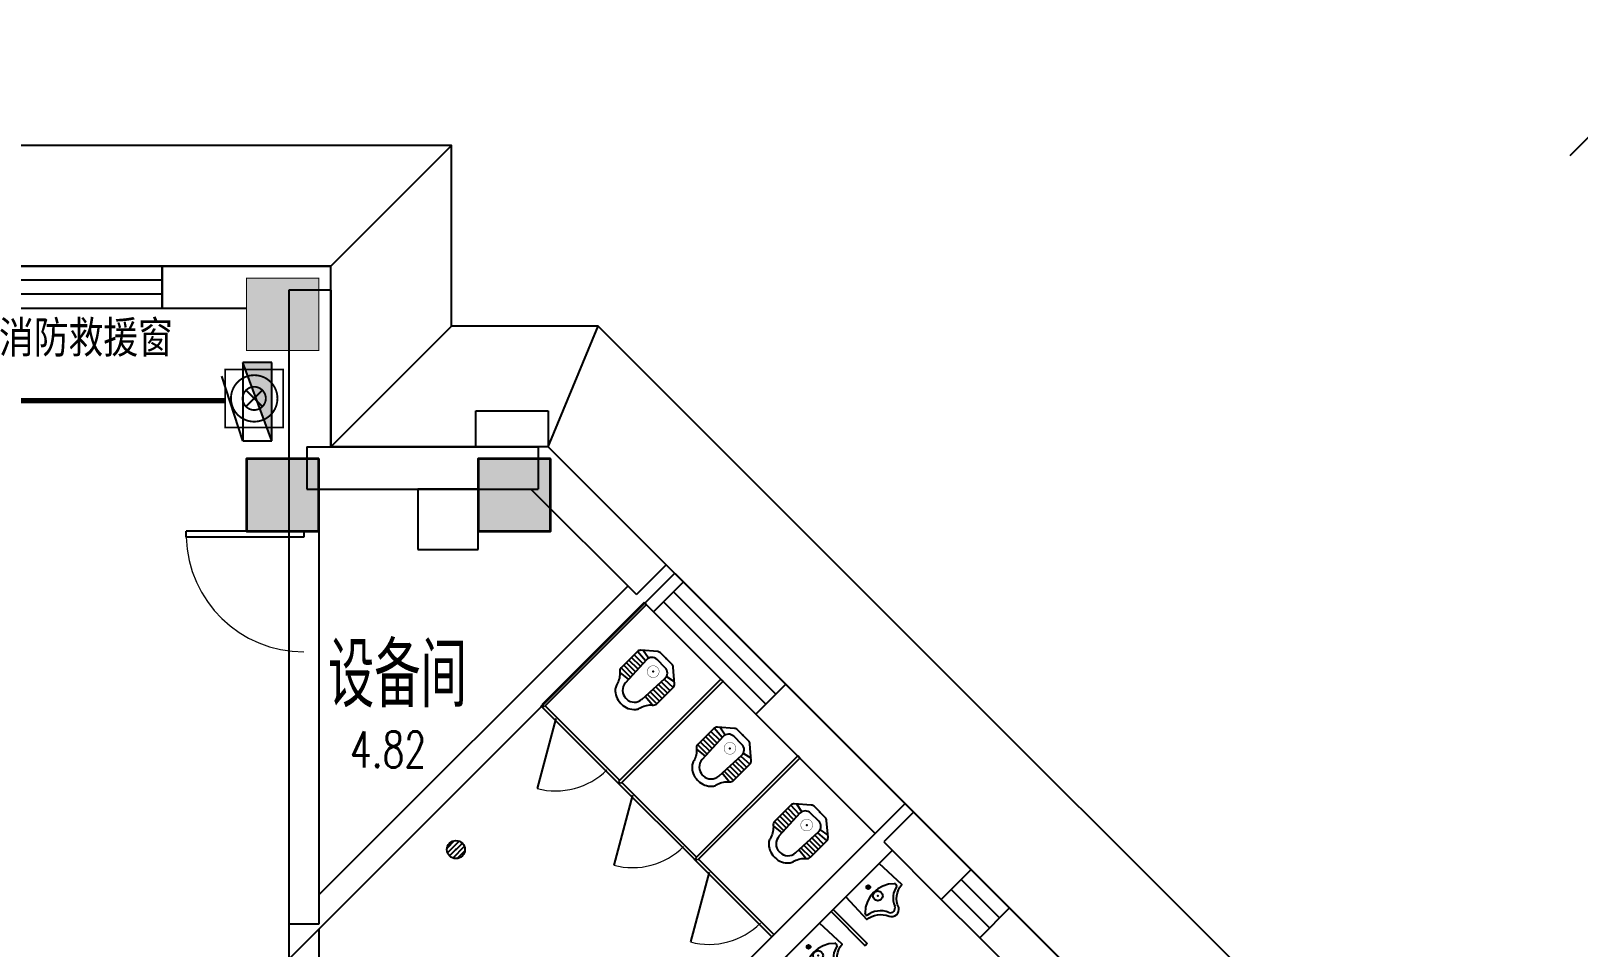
# Model space of a CAD drawing. Extents: x 815029915 to 815825525, y 579155098 to 579748855.
# Drawn here: x 815203043 to 815215870, y 579477304 to 579484902 of the extents above; entities that cross this region are included whole.
import ezdxf

# ---------------------------------------------------------------- set-up
doc = ezdxf.new("R2010")
doc.units = 0
doc.header["$LTSCALE"] = 100
doc.header["$MEASUREMENT"] = 0
doc.linetypes.add('CONTINOUS', pattern=[0])
for name, color, linetype in [('AXIS', 3, 'Continuous'), ('COLUMN', 9, 'Continuous'), ('DOOR_FIRE', 4, 'Continuous'), ('E-TEXT-PLAN-DER', 7, 'Continuous'), ('GROUND', 2, 'Continuous'), ('LATRINE', 6, 'Continuous'), ('LVTRY', 6, 'Continuous'), ('P-消火栓', 7, 'Continuous'), ('PUB_TEXT', 7, 'Continuous'), ('SPACE', 7, 'Continuous'), ('T-EQUP-FIRE', 7, 'Continuous'), ('WALL', 9, 'Continuous'), ('WINDOW', 4, 'Continuous'), ('zm', 1, 'Continuous'), ('电-强电平面-线缆', 3, 'Continuous')]:
    doc.layers.add(name, color=color, linetype=linetype)
doc.layers.add('柱填充', color=9, linetype='Continuous', lineweight=18)
doc.layers.add('砼柱', color=2, linetype='Continuous', lineweight=35)
doc.styles.add('_TCH_DIM_T3', font='SIMPLEX', dxfattribs={"width": 0.705882, "bigfont": 'GBCBIG'})
doc.styles.add('_TCH_SPACE', font='SIMPLEX', dxfattribs={"height": 5, "bigfont": 'GBCBIG'})
doc.styles.add('IDQSTYLE', font='txt.shx', dxfattribs={"width": 0.7, "bigfont": 'hztxt.shx'})
doc.styles.add('宋体-TK', font='', dxfattribs={"width": 0.8})
doc.styles.get('宋体-TK').set_extended_font_data('SimSun')
doc.dimstyles.new('_TCH_ARCH-100', dxfattribs={"dimscale": 100, "dimtxt": 2.975, "dimasz": 1, "dimexe": 2.5, "dimexo": 3, "dimgap": 1, "dimtad": 1, "dimdec": 0, "dimzin": 0, "dimdsep": 46, "dimtxsty": '_TCH_DIM_T3', "dimblk": 'ARCHTICK', "dimcen": 0.09, "dimclrt": 7, "dimazin": 2, "dimtfac": 1, "dimtdec": 0, "dimtix": 1, "dimtmove": 2, "dimatfit": 3, "dimfxl": 0, "dimtolj": 1, "dimtzin": 0, "dimarcsym": 0})

# ---------------------------------------------------------------- blocks, each defined once
blk = doc.blocks.new('$TWTSYS$00000508')
for p, q in [((-0.5, 0.5), (0.324, 1.224)), ((-0.5, 0.5), (-0.5, -0.5)), ((-0.5, -0.5), (0.5, 0.5)), ((0.5, 0.5), (-0.5, 0.5)), ((0.5, -0.5), (0.5, 0.5)), ((-0.5, -0.5), (0.5, -0.5))]:
    blk.add_line(p, q)
blk.add_solid([(0.5, -0.5), (0.5, 0.5), (-0.5, -0.5)])
blk = doc.blocks.new('HC001241')
at = {"color": 0, "linetype": 'Continuous', "const_width": 0.2}
for points in [[(-3.13, 3.12), (3.12, 3.12), (3.12, -3.13), (-3.13, -3.13), (-3.13, 3.12)], [(-0.88, 0.88), (0.88, -0.88)], [(0.88, 0.88), (-0.88, -0.88)]]:
    blk.add_lwpolyline(points, dxfattribs=at)
for points in [[(-1.77, 1.77, 0.198912), (-2.5, 0, 0.198912), (-1.77, -1.77, 0.198912), (0, -2.5, 0.198912), (1.77, -1.77, 0.198912), (2.5, 0, 0.198912), (1.77, 1.77, 0.198912), (0, 2.5, 0.198912)], [(0.88, -0.88, 0.198912), (1.25, 0, 0.198912), (0.88, 0.88, 0.198912), (0, 1.25, 0.198912), (-0.88, 0.88, 0.198912), (-1.25, 0, 0.198912), (-0.88, -0.88, 0.198912), (0, -1.25, 0.198912)]]:
    blk.add_lwpolyline(points, format="xyb", close=True, dxfattribs=at)
at = {"layer": 'E-TEXT-PLAN-DER', "color": 0, "style": 'IDQSTYLE', "width": 0.7}
blk.add_attdef('PSFHATT', (5.12, -3.13), '', height=2.5, dxfattribs=at)
blk = doc.blocks.new('$TCHSYS$WIN2D')
for p, q in [((-0.5, 0.5), (0.5, 0.5)), ((-0.5, 0.5), (-0.5, -0.5)), ((0.5, 0.5), (0.5, -0.5)), ((0.5, 0.167), (-0.5, 0.167)), ((0.5, -0.167), (-0.5, -0.167)), ((-0.5, -0.5), (0.5, -0.5))]:
    blk.add_line(p, q)
blk = doc.blocks.new('$lvtry$00000171')
for p, q in [((-74, 11), (-11, 74)), ((-70, -27), (27, 70)), ((-53, -53), (53, 53)), ((-27, -70), (70, 27)), ((11, -74), (74, -11))]:
    blk.add_line(p, q)
blk.add_circle((0, 0), 75)
blk.add_point((0, 0))
blk = doc.blocks.new('$lvtry$00000227')
at = {"color": 0}
blk.add_line((-181, -234), (-181, -234), dxfattribs=at)
blk.add_lwpolyline([(53, -374, -0.307493), (205, -257), (195, 0), (-195, 0), (-205, -256, -0.265776), (-54, -366, 0.591279)], format="xyb", close=True, dxfattribs=at)
for centre, radius in [((-6, -75), 15.8), ((-1, -182), 40.3)]:
    blk.add_circle(centre, radius, dxfattribs=at)
for centre, radius, start, end in [((-161, -223), 22.7, 134.5857, 206.4573), ((-200, -412), 179, 22.2984, 83.8043), ((-5, -382), 245, 45.4143, 134.5857), ((199, -407), 174, 100.5676, 157.7034), ((153, -222), 20.3, 314.5857, 45.4143), ((1, -326), 39.6, 206.4354, 337.7034)]:
    blk.add_arc(centre, radius, start, end, dxfattribs=at)
for p in [(-6, -75), (-1, -182)]:
    blk.add_point(p, dxfattribs=at)
blk = doc.blocks.new('$TCHSYS$APDOOR2D')
blk.add_line((0.5, 0), (0, 0.866))
at = {"lineweight": 13}
blk.add_arc((0.5, 0), 1, 120, 180, dxfattribs=at)
blk = doc.blocks.new('$lvtry$00000205')
at = {"color": 0}
for p, q in [((-109, -134, 0), (-210, -128, 0)), ((-106, -103, 0), (-182, -88, 0)), ((-109, -124, 0), (-97, -382, 0)), ((48, -60, 0), (-48, -60, 0)), ((97, -382, 0), (109, -124, 0)), ((106, -103, 0), (182, -88, 0)), ((109, -134, 0), (210, -128, 0)), ((-107, -166, 0), (-210, -166, 0)), ((-106, -197, 0), (-210, -197, 0)), ((-104, -227, 0), (-210, -227, 0)), ((104, -227, 0), (210, -227, 0)), ((106, -197, 0), (210, -197, 0)), ((107, -166, 0), (210, -166, 0)), ((-103, -258, 0), (-210, -258, 0)), ((-101, -289, 0), (-210, -289, 0)), ((-100, -320, 0), (-210, -320, 0)), ((-191, -354, 0), (-99, -345, 0)), ((191, -354, 0), (99, -345, 0)), ((100, -320, 0), (210, -320, 0)), ((101, -289, 0), (210, -289, 0)), ((103, -258, 0), (210, -258, 0)), ((-4, -470, 0), (4, -470, 0))]:
    blk.add_line(p, q, dxfattribs=at)
at = {"color": 0, "elevation": 0}
blk.add_lwpolyline([(184, -360, -0.046574), (191, -354, 0.248797), (210, -318), (210, -128, 0.218491), (198, -101), (90, -9, 0.179479), (67, 0), (-67, 0, 0.179479), (-90, -9), (-198, -101, 0.218491), (-210, -128), (-210, -318, 0.248797), (-191, -354, -0.046574), (-184, -360, -0.139709), (-135, -448, 0.12003), (-120, -477, 0.218108), (-4, -530), (4, -530, 0.218108), (120, -477, 0.12003), (135, -448, -0.139709)], format="xyb", close=True, dxfattribs=at)
at = {"color": 0, "const_width": 3, "elevation": 0}
blk.add_lwpolyline([(49, -153, 1), (-49, -153, 1)], format="xyb", close=True, dxfattribs=at)
at = {"color": 0}
for centre, radius, start, end in [((-48, -121, 0), 61, 90, 182.693), ((48, -121, 0), 61, 357.307, 90), ((-4, -377, 0), 92.8, 182.693, 270), ((4, -377, 0), 92.8, 270, 357.307)]:
    blk.add_arc(centre, radius, start, end, dxfattribs=at)
for p in [(0, 0), (0, -153, 0)]:
    blk.add_point(p, dxfattribs=at)
blk = doc.blocks.new('$DorLib2D$00000001')
for p, q in [((0.45, 0.975), (0.5, 0.975)), ((0.45, 0), (0.45, 0.975)), ((0.5, 0), (0.5, 0.975)), ((0.5, 0), (0.45, 0))]:
    blk.add_line(p, q)
at = {"lineweight": 13}
blk.add_arc((0.475, 0), 0.975, 91.4693, 180, dxfattribs=at)
blk = doc.blocks.new('_ArchTick')
at = {"color": 0, "linetype": 'ByBlock', "const_width": 0.4}
blk.add_lwpolyline([(-0.5, -0.5), (0.5, 0.5)], dxfattribs=at)
blk = doc.blocks.new('*D230')
at = {"layer": 'AXIS', "color": 0, "lineweight": -2, "transparency": 16777216}
for p, q in [((815213048, 579487051), (815215346, 579489349)), ((815215169, 579489172), (815252646, 579451695)), ((815250525, 579449574), (815252823, 579451872))]:
    blk.add_line(p, q, dxfattribs=at)
at = {"layer": 'Defpoints', "color": 0, "transparency": 16777216}
for p in [(815212836, 579486839), (815252646, 579451695), (815250312, 579449362)]:
    blk.add_point(p, dxfattribs=at)
at = {"layer": 'AXIS', "color": 0, "lineweight": -2, "transparency": 16777216, "xscale": 100, "yscale": 100, "zscale": 100}
for p, rotation in [((815215169, 579489172), 135.0000000001822), ((815252646, 579451695), 315.0000000001822)]:
    blk.add_blockref('_ArchTick', p, dxfattribs=dict(at, rotation=rotation))
at = {"layer": 'AXIS', "color": 7, "transparency": 16777216, "insert": (815234083, 579470610), "char_height": 297.5, "attachment_point": 5, "rotation": 315, "style": '_TCH_DIM_T3'}
blk.add_mtext('\\A1;53000', dxfattribs=at)
blk = doc.blocks.new('*D232')
at = {"layer": 'AXIS', "color": 0, "lineweight": -2, "transparency": 16777216}
for p, q in [((815213967, 579486131), (815215700, 579487864)), ((815215523, 579487687), (815217573, 579485637)), ((815216018, 579484081), (815217750, 579485813))]:
    blk.add_line(p, q, dxfattribs=at)
at = {"layer": 'Defpoints', "color": 0, "transparency": 16777216}
for p in [(815213755, 579485919), (815217573, 579485637), (815215806, 579483869)]:
    blk.add_point(p, dxfattribs=at)
at = {"layer": 'AXIS', "color": 0, "lineweight": -2, "transparency": 16777216, "xscale": 100, "yscale": 100, "zscale": 100}
for p, rotation in [((815215523, 579487687), 135), ((815217573, 579485637), 315)]:
    blk.add_blockref('_ArchTick', p, dxfattribs=dict(at, rotation=rotation))
at = {"layer": 'AXIS', "color": 7, "transparency": 16777216, "insert": (815216724, 579486838), "char_height": 297.5, "attachment_point": 5, "rotation": 315, "style": '_TCH_DIM_T3'}
blk.add_mtext('\\A1;2900', dxfattribs=at)
blk = doc.blocks.new('*D233')
at = {"layer": 'AXIS', "color": 0, "lineweight": -2, "transparency": 16777216}
for p, q in [((815216018, 579484081), (815217750, 579485813)), ((815217573, 579485637), (815218846, 579484364)), ((815217290, 579482808), (815219023, 579484540))]:
    blk.add_line(p, q, dxfattribs=at)
at = {"layer": 'Defpoints', "color": 0, "transparency": 16777216}
for p in [(815218846, 579484364), (815215806, 579483869), (815217078, 579482596)]:
    blk.add_point(p, dxfattribs=at)
at = {"layer": 'AXIS', "color": 0, "lineweight": -2, "transparency": 16777216, "xscale": 100, "yscale": 100, "zscale": 100}
for p, rotation in [((815217573, 579485637), 135), ((815218846, 579484364), 315)]:
    blk.add_blockref('_ArchTick', p, dxfattribs=dict(at, rotation=rotation))
at = {"layer": 'AXIS', "color": 7, "transparency": 16777216, "insert": (815218386, 579485176), "char_height": 297.5, "attachment_point": 5, "rotation": 315, "style": '_TCH_DIM_T3'}
blk.add_mtext('\\A1;1800', dxfattribs=at)

msp = doc.modelspace()

# ---------------------------------------------------------------- hatches: boundary and pattern name
at = {"layer": 'zm'}
msp.add_hatch(color=1, dxfattribs=at).paths.add_polyline_path([(815205430.5, 579482852.4), (815204830.5, 579482852.4), (815204830.5, 579482252.4), (815205430.5, 579482252.4)])
at = {"layer": '柱填充', "lineweight": 18}
for points in [[(815205430.5, 579481352.4), (815204830.5, 579481352.4), (815204830.5, 579480752.4), (815205430.5, 579480752.4)], [(815207350.5, 579481352.4), (815206750.5, 579481352.4), (815206750.5, 579480752.4), (815207350.5, 579480752.4)]]:
    msp.add_hatch(color=250, dxfattribs=at).paths.add_polyline_path(points)

# ---------------------------------------------------------------- linework, layer by layer
for p, q in [((815205530.5, 579482952.4), (815190230.5, 579482952.4)), ((815205530.5, 579481452.4), (815205530.5, 579482952.4)), ((815206732.4, 579481452.4), (815206732.4, 579481752.4)), ((815206732.4, 579481752.4), (815207332.4, 579481752.4)), ((815207332.4, 579481752.4), (815207332.4, 579481452.4)), ((815207332.4, 579481452.4), (815205530.5, 579481452.4)), ((815215734.9, 579473050), (815207332.4, 579481452.4)), ((815206750.5, 579481102.4), (815206250.5, 579481102.4)), ((815206250.5, 579481102.4), (815206250.5, 579480602.4)), ((815206750.5, 579480602.4), (815206750.5, 579481102.4)), ((815206250.5, 579480602.4), (815206750.5, 579480602.4))]:
    msp.add_line(p, q)
at = {"layer": 'AXIS'}
msp.add_line((815215805.6, 579483868.7), (815218634, 579486697.2), dxfattribs=at)
at = {"layer": 'COLUMN'}
for points in [[(815204830.5, 579480752.4), (815205430.5, 579480752.4), (815205430.5, 579481352.4), (815204830.5, 579481352.4)], [(815206750.5, 579480752.4), (815207350.5, 579480752.4), (815207350.5, 579481352.4), (815206750.5, 579481352.4)]]:
    msp.add_lwpolyline(points, close=True, dxfattribs=at)
at = {"layer": 'DOOR_FIRE'}
for p, q in [((815205180.5, 579480752.4), (815205180.5, 579479752.4)), ((815205430.5, 579480752.4), (815205430.5, 579479752.4))]:
    msp.add_line(p, q, dxfattribs=at)
at = {"layer": 'GROUND'}
for p, q in [((815205530.5, 579482952.4), (815206530.5, 579483952.4)), ((815205530.5, 579481452.4), (815206530.5, 579482452.4)), ((815207332.4, 579481452.4), (815207746.6, 579482452.4))]:
    msp.add_line(p, q, dxfattribs=at)
for points in [[(815219341.1, 579478070.5), (815215734.9, 579474464.2), (815207746.6, 579482452.4), (815206530.5, 579482452.4), (815206530.5, 579483952.4), (815191230.5, 579483952.4), (815191230.5, 579484852.4), (815182830.5, 579484852.4), (815182830.5, 579477952.4), (815179230.5, 579477952.4), (815179230.5, 579480952.4), (815158830.5, 579480952.4), (815158830.5, 579477952.4), (815146830.5, 579477952.4), (815146830.5, 579464152.4), (815158830.5, 579464152.4), (815158830.5, 579461152.4), (815177830.5, 579461152.4)], [(815219341.1, 579476656.2), (815215734.9, 579473050), (815207332.4, 579481452.4), (815205530.5, 579481452.4), (815205530.5, 579482952.4), (815190230.5, 579482952.4), (815190230.5, 579483852.4), (815183830.5, 579483852.4), (815183830.5, 579476952.4), (815178230.5, 579476952.4), (815178230.5, 579479952.4), (815159830.5, 579479952.4), (815159830.5, 579476952.4), (815147830.5, 579476952.4), (815147830.5, 579465152.4), (815159830.5, 579465152.4), (815159830.5, 579462152.4), (815177830.5, 579462152.4)]]:
    msp.add_lwpolyline(points, dxfattribs=at)
at = {"layer": 'LATRINE'}
for p, q in [((815208127.8, 579480162.1), (815207279.2, 579479313.6)), ((815208145.4, 579480144.4), (815207296.9, 579479295.9)), ((815208145.4, 579480144.4), (815208127.8, 579480162.1)), ((815208764, 579479525.9), (815207915.5, 579478677.3)), ((815208781.7, 579479508.2), (815207933.2, 579478659.7)), ((815208781.7, 579479508.2), (815208764, 579479525.9)), ((815207915.5, 579478659.7), (815207270.4, 579479304.8)), ((815207296.9, 579479295.9), (815207279.2, 579479313.6)), ((815207924.3, 579478686.2), (815207305.7, 579479304.8)), ((815209400.3, 579478889.6), (815208551.7, 579478041.1)), ((815209418, 579478871.9), (815208569.4, 579478023.4)), ((815209418, 579478871.9), (815209400.3, 579478889.6)), ((815208551.7, 579478023.4), (815207906.7, 579478668.5)), ((815207933.2, 579478659.7), (815207915.5, 579478677.3)), ((815208560.6, 579478049.9), (815207942, 579478668.5)), ((815209185.3, 579477389.9), (815208542.9, 579478032.2)), ((815208569.4, 579478023.4), (815208551.7, 579478041.1)), ((815209203, 579477407.5), (815208578.3, 579478032.2)), ((815209693.9, 579477615.7), (815209976.8, 579477332.8)), ((815209676.3, 579477598), (815209959.1, 579477315.2)), ((815209976.8, 579477332.8), (815209959.1, 579477315.2))]:
    msp.add_line(p, q, dxfattribs=at)
at = {"layer": 'WALL'}
for p, q in [((815204130.7, 579482952.4), (815205530.5, 579482952.4)), ((815205180.5, 579482752.4), (815205180.5, 579481252.4)), ((815205530.5, 579482752.4), (815205530.5, 579481452.4)), ((815204130.7, 579482602.4), (815204830.5, 579482602.4)), ((815205180.5, 579481452.4), (815205180.5, 579477494.9)), ((815205330.5, 579481452.4), (815207249.6, 579481452.4)), ((815205330.5, 579481452.4), (815205330.5, 579481102.4)), ((815207249.6, 579481452.4), (815207249.6, 579481102.4)), ((815207332.4, 579481452.4), (815208310.2, 579480474.6)), ((815205330.5, 579481102.4), (815207249.6, 579481102.4)), ((815205430.5, 579481102.4), (815205430.5, 579477494.9)), ((815207187.4, 579481102.4), (815208062.7, 579480227.1)), ((815208310.2, 579480474.6), (815208062.7, 579480227.1)), ((815208310.2, 579480474.6), (815208452.1, 579480332.7)), ((815208380.9, 579480403.9), (815205180.5, 579477203.4)), ((815207992, 579480297.8), (815205430.5, 579477736.3)), ((815208133.5, 579480156.4), (815208204.6, 579480085.3)), ((815209300.6, 579479484.2), (815210360.8, 579478424)), ((815209053.2, 579479236.7), (815210042.6, 579478247.2)), ((815210290.1, 579478494.7), (815208487.1, 579476691.7)), ((815210360.8, 579478424), (815210113.4, 579478176.5)), ((815210360.8, 579478424), (815210838.1, 579477946.7)), ((815210113.4, 579478176.5), (815210590.7, 579477699.2)), ((815210184.1, 579478105.8), (815208770, 579476691.7)), ((815211156.3, 579477628.5), (815212464.5, 579476320.4)), ((815205180.5, 579477494.9), (815205180.5, 579477052.4)), ((815205430.5, 579477494.9), (815205180.5, 579477494.9)), ((815205430.5, 579477453.4), (815205430.5, 579477052.4)), ((815210908.9, 579477381), (815211174.5, 579477115.4))]:
    msp.add_line(p, q, dxfattribs=at)
for points in [[(815204130.7, 579482952.4), (815204130.7, 579482602.4)], [(815208452.1, 579480332.7), (815208204.6, 579480085.3)], [(815209300.6, 579479484.2), (815209053.2, 579479236.7)], [(815210838.1, 579477946.7), (815210590.7, 579477699.2)], [(815211156.3, 579477628.5), (815210908.9, 579477381)]]:
    msp.add_lwpolyline(points, dxfattribs=at)
at = {"layer": 'zm', "color": 1}
msp.add_line((815205530.5, 579482752.4), (815205180.5, 579482752.4), dxfattribs=at)
at = {"layer": 'zm', "color": 1, "const_width": 8}
for points in [[(815204830.5, 579482252.4), (815205430.5, 579482252.4), (815205430.5, 579482852.4), (815204830.5, 579482852.4)], [(815205430.5, 579482852.4), (815204830.5, 579482852.4), (815204830.5, 579482252.4), (815205430.5, 579482252.4)]]:
    msp.add_lwpolyline(points, close=True, dxfattribs=at)
at = {"layer": '电-强电平面-线缆', "color": 1, "linetype": 'Continuous', "const_width": 45}
msp.add_lwpolyline([(815202130.5, 579481835.9), (815204653.4, 579481835.9)], dxfattribs=at)
at = {"layer": '砼柱', "color": 3, "lineweight": 35}
for points in [[(815205430.5, 579481352.4), (815204830.5, 579481352.4), (815204830.5, 579480752.4), (815205430.5, 579480752.4)], [(815207350.5, 579481352.4), (815206750.5, 579481352.4), (815206750.5, 579480752.4), (815207350.5, 579480752.4)]]:
    msp.add_lwpolyline(points, close=True, dxfattribs=at)

# ---------------------------------------------------------------- block references
at = {"layer": 'DOOR_FIRE', "xscale": -1000, "yscale": -1000, "zscale": 1000, "rotation": 270.0000000000008}
msp.add_blockref('$DorLib2D$00000001', (815205305.5, 579480252.4), dxfattribs=at)
at = {"layer": 'LATRINE', "xscale": 600, "yscale": 600, "zscale": 600, "rotation": 135}
for p in [(815207606.2, 579478986.6), (815208242.5, 579478350.4), (815208878.7, 579477714.1)]:
    msp.add_blockref('$TCHSYS$APDOOR2D', p, dxfattribs=at)
at = {"layer": 'LVTRY'}
for name, p, rotation in [('$lvtry$00000205', (815208310.2, 579479696.8), 315), ('$lvtry$00000205', (815208946.6, 579479060.4), 315), ('$lvtry$00000205', (815209583, 579478424), 315), ('$lvtry$00000227', (815209936.6, 579477858.3), 45), ('$lvtry$00000227', (815209441.6, 579477363.4), 45)]:
    msp.add_blockref(name, p, dxfattribs=dict(at, rotation=rotation))
msp.add_blockref('$lvtry$00000171', (815206566.7, 579478112.6), dxfattribs=at)
at = {"layer": 'P-消火栓', "xscale": 650, "yscale": 240, "zscale": 650, "rotation": 89.99999999999999}
msp.add_blockref('$TWTSYS$00000508', (815204920, 579481827.4), dxfattribs=at)
at = {"layer": 'T-EQUP-FIRE', "color": 4, "linetype": 'CONTINOUS', "xscale": 77.05151999999998, "yscale": 77.05151999999998, "zscale": 77.05151999999998}
msp.add_blockref('HC001241', (815204894.2, 579481854.5), dxfattribs=at)
at = {"layer": 'WINDOW', "xscale": 1200, "yscale": -350, "zscale": 1200}
msp.add_blockref('$TCHSYS$WIN2D', (815203530.7, 579482777.4), dxfattribs=at)
at = {"layer": 'WINDOW', "yscale": -350, "rotation": 315.0000000000008}
for p, xscale, zscale in [((815208752.6, 579479784.7), 1200.000000030537, 1200.000000030537), ((815210873.5, 579477663.9), 449.9999998850108, 449.9999998850108)]:
    msp.add_blockref('$TCHSYS$WIN2D', p, dxfattribs=dict(at, xscale=xscale, zscale=zscale))

# ---------------------------------------------------------------- texts
at = {"layer": 'PUB_TEXT', "style": '宋体-TK', "width": 0.8}
msp.add_text('消防救援窗', height=264.35, dxfattribs=at).set_placement((815202777.8, 579482230.1))
at = {"layer": 'SPACE', "style": '_TCH_SPACE'}
msp.add_text('设备间', height=533.33, dxfattribs=at).set_placement((815205505.6, 579479293.4))
at = {"layer": 'SPACE', "style": '_TCH_SPACE', "width": 0.705882}
msp.add_text('4.82', height=297.5, dxfattribs=at).set_placement((815205688.9, 579478794.6))

# ---------------------------------------------------------------- dimensions: what is measured, and where the dimension line sits
at = {"layer": 'AXIS'}
for p1, p2, distance, picture, middle in [((815212835.7, 579486838.6), (815250312.4, 579449361.9), 3300, '*D230', (815234083.4, 579470609.6)), ((815213755, 579485919.3), (815215805.6, 579483868.7), 2500, '*D232', (815216723.9, 579486837.7)), ((815215805.6, 579483868.7), (815217078.4, 579482595.9), 2500, '*D233', (815218385.6, 579485176))]:
    dim = msp.add_aligned_dim(p1=p1, p2=p2, distance=distance, dimstyle='_TCH_ARCH-100', dxfattribs=at)
    dim.commit()
    dim.dimension.update_dxf_attribs({"geometry": picture, "text_midpoint": middle})

doc.saveas('drawing.dxf')
